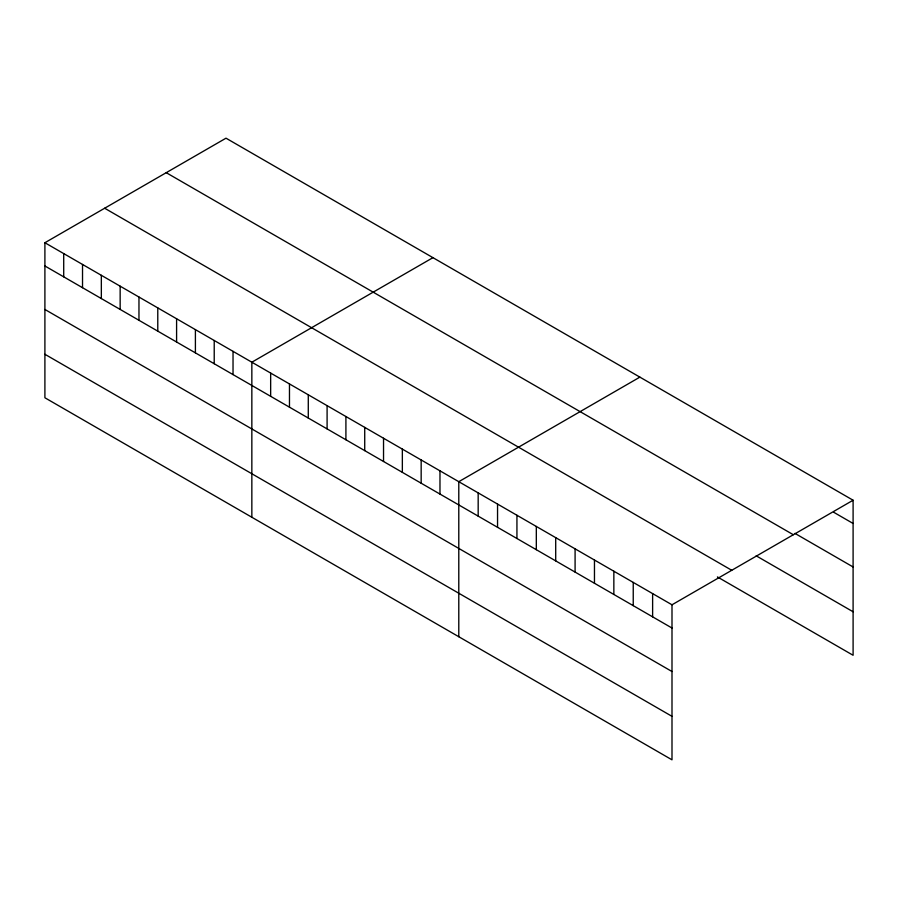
<?xml version="1.0" encoding="UTF-8"?>
<svg xmlns="http://www.w3.org/2000/svg" width="898" height="898" viewBox="0 0 898 898"><rect width="100%" height="100%" fill="white"/><g stroke="black" fill="none" stroke-linecap="round" stroke-linejoin="round"><path stroke-width="1.35" d="M44.9 242.729L671.996 604.792L671.996 759.82L44.9 397.769L44.9 242.729L226.004 138.18L853.1 500.231L853.1 655.271L717.423 576.931M432.948 257.659L251.844 362.208L251.844 517.248M639.881 377.126L458.788 481.687L458.788 636.727M671.996 604.792L853.1 500.231M833.714 512.275L853.1 523.467M794.955 533.39L853.1 566.964M166.242 172.685L793.338 534.737M756.183 555.817L853.1 611.774M104.662 208.235L731.758 570.286M44.9 265.976L671.996 628.028M44.9 309.462L671.996 671.524M44.9 354.272L671.996 716.335M652.621 593.6L652.621 616.836M633.236 582.409L633.236 605.645M613.85 571.218L613.85 594.454M594.465 560.026L594.465 583.262M575.09 548.835L575.09 572.071M555.705 537.644L555.705 560.88M536.319 526.452L536.319 549.688M516.934 515.261L516.934 538.497M497.548 504.07L497.548 527.317M478.174 492.879L478.174 516.125M439.975 470.833L439.975 494.068M421.162 459.967L421.162 483.203M402.349 449.101L402.349 472.348M383.536 438.246L383.536 461.482M364.723 427.381L364.723 450.628M345.91 416.515L345.91 439.762M327.096 405.66L327.096 428.896M308.283 394.794L308.283 418.041M289.47 383.94L289.47 407.176M270.657 373.074L270.657 396.31M233.031 351.354L233.031 374.589M214.218 340.488L214.218 363.735M195.405 329.622L195.405 352.869M176.592 318.768L176.592 342.003M157.779 307.902L157.779 331.149M138.965 297.047L138.965 320.283M120.152 286.181L120.152 309.417M101.339 275.316L101.339 298.563M82.526 264.461L82.526 287.697M63.713 253.595L63.713 276.842"/></g></svg>
